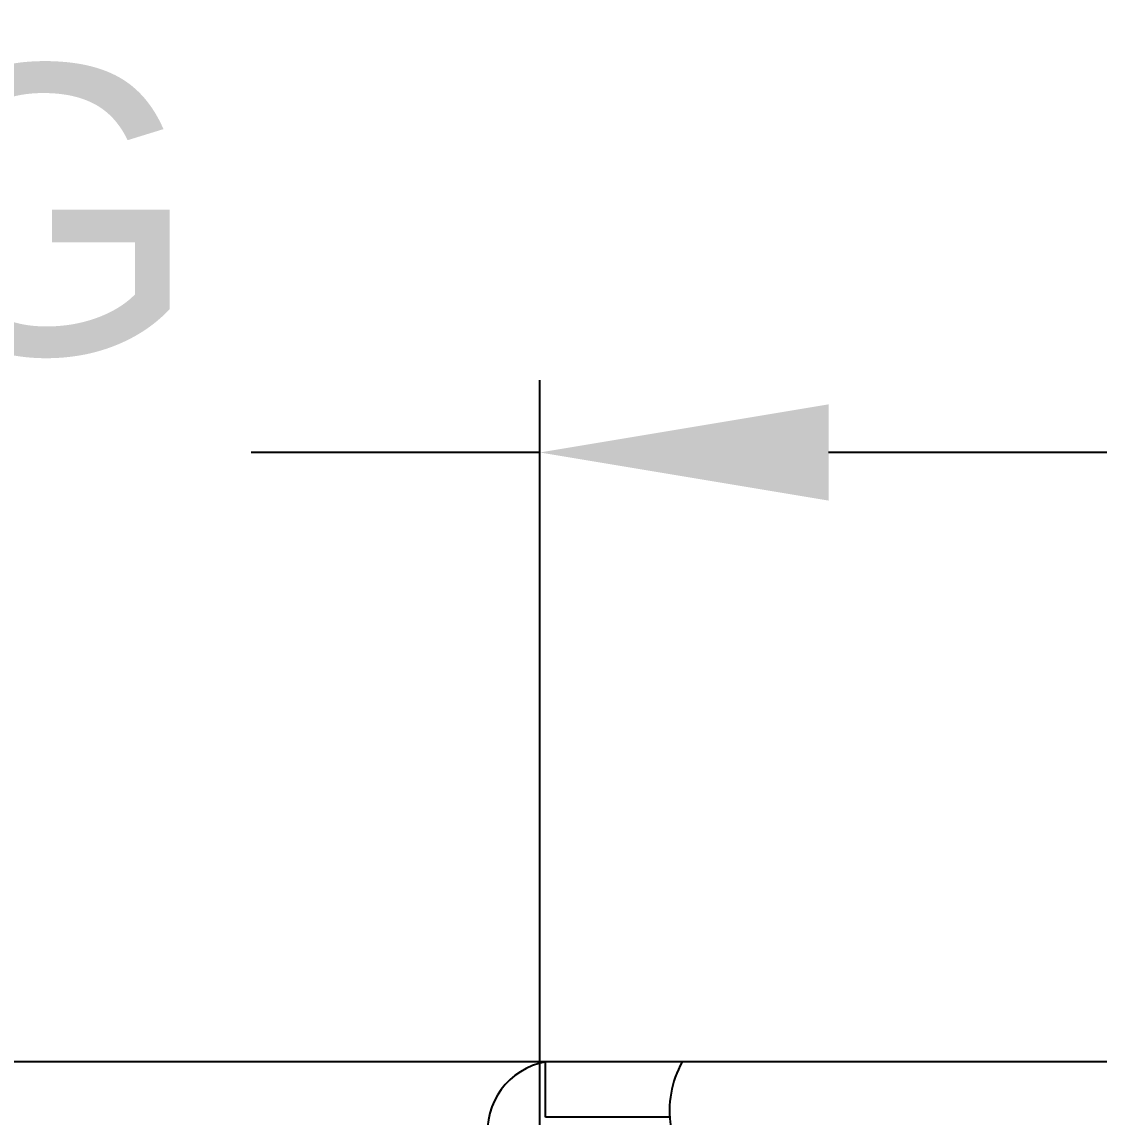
# Model space of a CAD drawing. Extents: x -4.5 to 5.8, y -1.5 to 5.2.
# Drawn here: x -2.026 to -1.093, y 3.789 to 4.737 of the extents above; entities that cross this region are included whole.
import ezdxf

# ---------------------------------------------------------------- set-up
doc = ezdxf.new("R2010")
doc.units = 0
doc.header["$LTSCALE"] = 0.5
doc.header["$MEASUREMENT"] = 0
doc.layers.get('Defpoints').update_dxf_attribs({"linetype": 'CONTINUOUS'})
doc.layers.add('Brackets', color=181, linetype='CONTINUOUS')
doc.layers.add('CUST DWG', color=60, linetype='CONTINUOUS', lineweight=20)
doc.styles.get("Standard").update_dxf_attribs({"font": 'arial.ttf'})
doc.dimstyles.new('LSAD_CustDims', dxfattribs={"dimtxt": 1, "dimasz": 1, "dimexe": 0.0625, "dimexo": 0.042969, "dimgap": 0.0625, "dimtad": 0, "dimtih": 1, "dimtoh": 1, "dimdec": 3, "dimzin": 0, "dimdsep": 46, "dimlunit": 4, "dimtxsty": 'Standard', "dimcen": 0.125, "dimclrd": 256, "dimclre": 256, "dimclrt": 256, "dimadec": 0, "dimazin": 0, "dimtfac": 1, "dimtdec": 3, "dimtix": 1, "dimtofl": 0, "dimtmove": 0, "dimatfit": 3, "dimfxl": 1, "dimfrac": 2, "dimtolj": 1, "dimtzin": 0, "dimarcsym": 0})

# ---------------------------------------------------------------- blocks, each defined once
blk = doc.blocks.new('*D6')
at = {"layer": 'CUST DWG', "lineweight": -2, "ltscale": 0.5, "transparency": 16777216}
for p, q in [((-1.57749, 2.99297), (-1.57749, 4.42666)), ((1.57751, 2.99297), (1.57751, 4.42666)), ((-1.57749, 4.36416), (-1.82749, 4.36416)), ((1.32751, 4.36416), (-1.32749, 4.36416))]:
    blk.add_line(p, q, dxfattribs=at)
at = {"layer": 'CUST DWG', "ltscale": 0.5, "transparency": 16777216}
for points in [[(-1.32749, 4.40582), (-1.32749, 4.32249), (-1.57749, 4.36416)], [(1.32751, 4.40582), (1.32751, 4.32249), (1.57751, 4.36416)]]:
    blk.add_solid(points, dxfattribs=at)
at = {"layer": 'Defpoints', "color": 0, "ltscale": 0.5, "transparency": 16777216}
for p in [(-1.57749, 4.36416), (-1.57749, 2.95), (1.57751, 2.95)]:
    blk.add_point(p, dxfattribs=at)
at = {"layer": 'CUST DWG', "ltscale": 0.5, "transparency": 16777216, "insert": (-3.0693, 4.36416), "char_height": 0.25, "width": 2.9019749, "attachment_point": 5}
blk.add_mtext('\\A1;3 1/8" CEILING OPENING', dxfattribs=at)

msp = doc.modelspace()

# ---------------------------------------------------------------- linework, layer by layer
at = {"layer": 'Brackets', "linetype": 'Continuous', "lineweight": 25, "transparency": 16777216}
for p, q in [((-1.5724, 3.83652), (-3.58319, 3.83652)), ((-1.5724, 3.78872), (-1.5724, 3.83652)), ((-1.45428, 3.83652), (-1.5724, 3.83652)), ((2.17304, 3.83652), (-1.45428, 3.83652)), ((-1.46403, 3.78872), (-1.5724, 3.78872))]:
    msp.add_line(p, q, dxfattribs=at)
for centre, radius, start, end in [((-1.56168, 3.77638), 0.06109, 100.10097, 187.38975), ((-1.37773, 3.79424), 0.08746, 151.08629, 188.88986)]:
    msp.add_arc(centre, radius, start, end, dxfattribs=at)

# ---------------------------------------------------------------- dimensions: what is measured, and where the dimension line sits
at = {"layer": 'CUST DWG', "ltscale": 0.5, "transparency": 16777216}
dim = msp.add_linear_dim(base=(-1.57749, 4.36416), p1=(1.57751, 2.95), p2=(-1.57749, 2.95), angle=180, text='<> CEILING OPENING', dimstyle='LSAD_CustDims', override={"dimtxt": 0.25, "dimasz": 0.25}, dxfattribs=at)
dim.commit()
dim.dimension.update_dxf_attribs({"geometry": '*D6', "text_midpoint": (-3.0693, 4.36416), "dimtype": 160})

doc.saveas('drawing.dxf')
